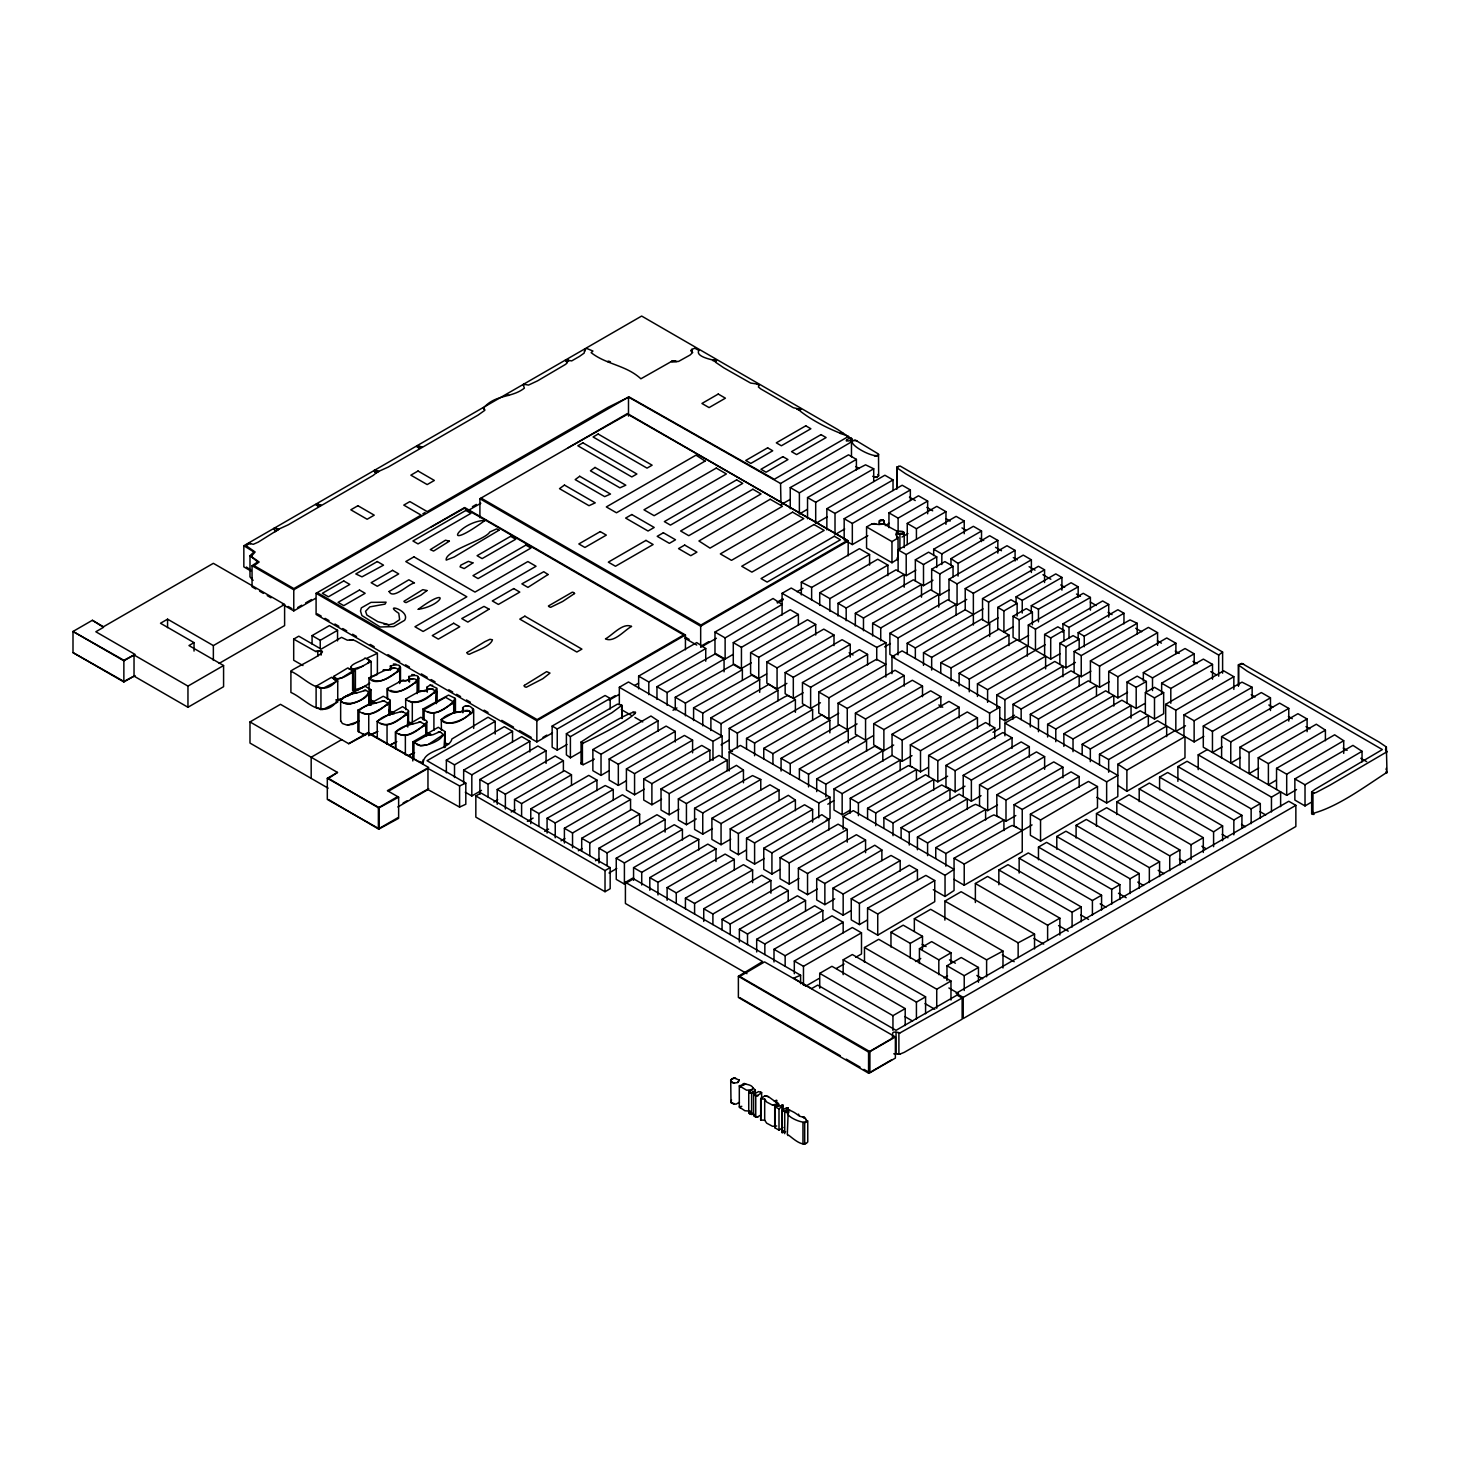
<?xml version="1.0" encoding="UTF-8"?>
<svg xmlns="http://www.w3.org/2000/svg" width="1460" height="1460" viewBox="0 0 1460 1460"><rect width="100%" height="100%" fill="white"/><g stroke="black" fill="none" stroke-linecap="round" stroke-linejoin="round"><path stroke-width="1.5" d="M273.677 528.502L275.101 530.82L288.277 524.779L373.231 475.394L375.877 473.204L374.015 470.576M422.962 709.031C433.51 719.068 447.253 707.881 454.79 700.07L454.79 698.099L448.567 695.088L422.962 709.031L422.962 719.616M523.082 384.509L524.377 388.141C511.639 398.197 495.36 394.182 483.515 408.015L484.72 410.37L478.004 415.151L388.177 467.09L375.877 472.639M896.823 534.086L902.827 534.159L903.558 531.86L896.896 531.148L886.731 525.618L883.957 523.173L883.446 520.253L879.449 520.654L879.011 524.468L871.93 523.921L866.565 526.932L866.565 548.084L891.969 562.757L898.046 558.833L898.046 537.682L896.111 535.236L896.896 531.148L896.258 534.415M896.823 467.182L896.823 488.899L896.823 467.182L900.108 466.014L1222.604 652.036L1222.604 673.188M788.09 1107.775L785.589 1110.531L782.286 1111.516L782.213 1110.494C783.126 1109.308 788.838 1106.187 788.017 1108.797L786.593 1107.976M891.969 562.757L891.969 541.605L897.188 538.503L897.334 536.44M897.334 557.592L897.188 559.654L898.046 558.833M369.818 660.832L367.957 663.15L369.818 660.832L366.88 658.241L377.392 653.332L377.392 674.465L371.935 676.874M788.728 1111.936L785.152 1112.1L789.239 1110.074C798.912 1113.87 796.959 1116.517 804.405 1117.265C813.658 1127.175 791.083 1120.039 788.017 1114.418L788.728 1111.936L784.732 1112.52L784.732 1133.672M788.017 1135.57C786.101 1131.226 802.087 1149.878 807.763 1141.921L807.763 1120.769M444.059 747.63L445.063 731.624L438.274 727.299L412.797 741.917L412.797 760.952M422.816 513.865L425.115 512.46M471.598 712.425C464.444 719.47 450.939 728.193 441.267 719.616L455.301 711.841L459.882 711.933A6.625 3.833 0 0 0 463.587 709.779L462.674 707.68C467.51 702.023 478.223 709.998 470.029 714.414M423.254 763.909C422.25 749.601 449.424 750.312 451.87 739.015L488.06 717.225L495.214 721.349L495.214 734.033M472.456 711.02L472.748 708.465L473.113 710.655M371.15 678.389L371.15 661.471L365.073 657.949C363.796 660.905 345.673 664.847 352.608 669.264L362.993 666.18M369.143 690.598L369.015 677.896C377.994 692.259 417.87 658.807 390.404 665.961L390.404 670.195M401.5 680.725L387.338 688.463L387.466 699.066L387.338 688.463C396.299 702.844 436.193 669.373 408.727 676.527L408.946 681.637M1238.409 664.975L1247.296 671.253L1382.346 749.564L1315.241 789.203L1311.664 791.94L1314.036 793.291L1312.321 793.127L1315.825 792.67L1330.133 785.078L1386.927 751.79L1385.503 749.564L1386.361 746.991L1378.915 741.954L1241.785 663.351L1238.409 664.975L1238.409 686.109M1311.664 791.94L1311.664 813.731C1337.342 807.252 1364.224 786.995 1387 772.322L1386.361 746.991M783.016 1127.467L779.001 1130.113L775.077 1127.923L775.077 1106.771L775.351 1105.786L778.144 1106.315L779.001 1104.344L768.416 1096.661L764.912 1095.712L760.697 1098.887L760.697 1120.039L764.693 1120.203L766.701 1123.178L772.559 1126.317L776.72 1125.988M775.077 1106.771L779.001 1108.961L783.144 1105.238L778.144 1106.315M369.088 691.565C367.062 698.245 348.283 709.542 340.545 700.526L343.063 697.606L365.164 686.236L371.096 689.996L369.088 691.565L369.088 704.249M754.546 1093.266L754.254 1095.328L756.827 1096.077L761.627 1092.646L758.616 1091.569L753.615 1094.306L753.615 1115.44L756.827 1117.228L761.189 1114.874M744.016 1085.054L739.308 1085.875L746.662 1090.218L751.827 1089.726L752.958 1087.901L755.331 1089.999L751.608 1093.303L750.093 1092.938L748.743 1091.569L752.466 1089.671L752.958 1087.901C751.389 1083.138 738.322 1084.196 745.805 1083.941L743.012 1083.813M523.592 384.217L528.52 385.075L537.608 380.823L565.604 364.343L567.392 362.646L565.75 359.872L571.681 360.912L579.346 356.495L584.128 353.137L584.931 349.378L586.792 348.465L592.942 351.039L591.154 352.645C606.082 364.544 626.176 365.109 640.885 378.797L671.454 361.478L678.535 361.441L690.051 355.035L692.697 352.517L690.836 350.528L691.839 349.378L694.851 348.228L698.938 350.418C693.719 358.485 725 361.514 712.608 360.529M340.691 720.857L342.406 723.503L347.48 725.273L358.667 721.349M341.056 701.238L341.476 698.756M399.219 668.735L399.638 666.326L400.35 667.822M417.524 679.302L417.962 676.911L418.673 678.389M846.362 440.993L846.508 440.245A7.902 4.562 0 0 1 850.158 438.128L851.582 438.967A6.442 3.723 0 0 1 847.932 441.066L846.508 440.245M691.419 351.531L691.839 349.378L692.058 351.897M454.151 700.453L454.79 698.099L454.79 700.07M368.887 694.084L369.307 692.186L369.307 704.87M370.311 689.303L369.873 703.629M483.515 408.015L484.72 409.785M775.077 1127.923L775.351 1126.938M749.966 1090.711L749.381 1092.518L752.958 1092.445L750.093 1092.938M783.582 1130.533L781.939 1132.467L785.589 1131.683M274.243 528.173L279.115 529.067L258.292 542.098L253.273 544.324L248.985 543.248L246.412 545.894L255.135 552.008L251.211 556.424L259.15 562.009L254.131 565.64L293.862 588.581L421.101 515.106L403.781 505.105L409.877 501.601L427.196 511.602L608.181 407.267L629.077 396.938L774.293 479.281L848.57 436.394C832.127 430.408 815.1 422.597 800.189 411.118L798.474 408.873L793.327 407.723L760.769 388.926L758.397 386.973L759.127 385.239L756.973 383.998L750.604 383.049L723.832 367.847L715.674 362.317L714.031 360.127L716.531 360.656L715.108 359.835M275.101 531.714L279.115 529.067M317.55 505.89L320.05 504.868L317.55 503.919L317.97 506.638L320.981 504.905M377.593 471.233L374.946 472.018L375.585 470.412L378.888 471.47L375.877 473.204M418.308 447.727L420.827 446.687L418.308 445.738L418.746 448.457L421.812 446.687M483.935 521.22C439.022 553.851 459.644 520.782 485.797 520.326L683.682 634.972L537.116 719.597L317.258 592.669M334.084 676.181C336.585 683.189 349.889 673.68 353.904 671.417L347.827 667.913L334.084 676.181L334.796 678.079M878.646 454.626C874.905 460.101 841.891 441.194 855.469 440.172L878.519 454.042L878.646 475.759L876.438 477.457L872.715 476.307M760.697 1120.039L761.116 1097.975M896.75 536.112L897.188 538.503L897.9 537.024M409.439 701.165C418.363 704.724 426.886 697.168 434.131 692.861L435.135 690.799L431.12 688.645L417.104 692.514M760.697 1098.887L764.693 1099.052L766.701 1102.026L772.559 1105.165L778.436 1105.749L775.351 1105.786L777.724 1103.012M730.712 1080.09L731.788 1082.371L734.015 1083.156L737.866 1082.48L739.235 1080.053L733.796 1077.9L730.712 1080.09L731.004 1102.555L735.931 1104.253L739.435 1102.227M787.305 1134.566L788.163 1112.52M903.558 533.758L903.558 531.86L902.827 534.159L899.323 534.123M253.127 580.35L249.988 576.883L249.988 555.731L253.912 551.971L243.838 545.73L243.838 566.881L250.865 570.951M730.712 1101.241L731.57 1100.001M743.377 1084.342L744.162 1083.32M800.481 410.041L800.555 408.672L798.474 408.873L799.989 410.333L796.686 409.092M428.765 744.18L444.132 734.143M580.989 742.118C651.89 694.905 654.992 709.396 582.412 743.45L580.989 742.118L583.343 743.487M570.404 757.813L570.404 736.661L611.959 712.681L621.905 705.289L617.47 704.121L566.389 733.705L566.389 754.838L570.404 757.813L581.737 751.279M594.33 759.109L583.343 764.639L581.062 763.799L581.701 762.448M417.25 692.533L405.643 699.048C415.753 708.136 432.087 696.931 436.905 688.189L430.043 685.123L427.032 687.112L427.032 691.328M365.164 735.146L357.864 731.351L357.864 710.199C368.504 720.346 382.794 708.739 390.203 700.946M408.508 725.328L408.508 710.527L402.577 706.677L377.173 721.349C387.612 730.693 401.354 718.831 408.508 711.513M434.131 692.861L435.135 690.799M398.927 733.851C408.654 738.687 417.834 728.303 426.119 724.927L420.097 721.952C411.665 724.817 402.942 724.817 395.623 731.953L395.623 748.87L395.496 731.916C405.935 741.26 419.659 729.398 426.831 722.098M584.931 349.378L584.566 351.568M753.615 1115.44L754.546 1114.418M565.385 360.072L568.323 360.365L566.881 361.934L568.962 360.748M302.968 665.541L293.697 660.267L293.697 639.115L315.652 651.47C340.143 647.291 290.065 669.647 290.905 671.29C305.669 677.823 320.963 699.03 336.256 681.127L332.113 677.476L337.333 679.01L342.188 677.604L353.649 670.414L348.995 668.899L357.499 668.844L371.15 661.471M353.649 691.565L351.495 693.792L353.649 692.387M740.092 1085.346L740.165 1086.861L741.808 1085.181M1312.741 812.052L1311.664 813.074L1314.036 814.443L1311.664 813.731M396.426 672.403L398.361 670.14M414.731 682.97L416.666 680.707M451.359 704.121L453.713 702.096L453.713 712.681M433.912 693.062L436.412 690.945L435.974 701.274M387.046 704.833L389.619 702.68L389.2 715.126M405.369 715.4L407.942 713.246L407.504 725.693M423.674 725.967L426.247 723.832L425.827 734.143M772.559 1105.165L778.436 1103.431M898.612 466.306L896.823 467.748L905.547 473.697L1218.68 655.065L1218.68 676.199M1386.069 769.712L1386.361 768.142M442.344 736.26L444.059 734.928M1218.68 655.065L1222.604 652.036M367.957 684.302L369.745 682.933M737.866 1082.48L739.235 1080.053M740.165 1086.861L742.447 1085.218M748.743 1112.721L749.966 1111.863L749.381 1113.67L751.608 1114.454L752.958 1113.597L748.743 1112.721L748.743 1091.569M750.531 1111.188L744.874 1110.731L739.308 1107.027L741.808 1106.315M933.287 889.688L945.04 896.458L945.04 875.325L954.055 869.375L853.333 810.647L843.168 816.505L843.168 829.189M945.04 896.458L954.055 890.527L954.055 858.224L1009.28 826.834L1012.218 825.466L1017 827.583M1213.589 846.672L1213.589 831.871L1222.604 825.922L1149.348 783.053L1139.202 788.911L1139.202 801.613M351.495 672.659L353.649 671.253M891.75 1059.741L868.572 1073.191L738.377 997.454L738.377 976.302L762.613 961.556L625.409 882.333L625.409 903.485L746.936 973.656M255.847 589.019L252.051 586.829L252.051 565.677L257.781 561.881L249.988 555.731M950.971 565.002L950.971 558.651L989.679 535.729L997.837 540.437L997.837 553.139M807.252 509.394L799.386 514.011L799.386 492.859L856.399 459.371L848.534 454.827L790.243 487.585L790.243 508.719M648.806 694.668L648.806 681.984L705.746 648.532L696.73 642.582L638.64 676.126L638.64 688.81M725.127 659.062L725.127 637.911L782.086 604.458L773.07 598.509L714.98 632.052L714.98 653.204L725.127 659.062L732.993 654.445M667.111 705.253L667.111 692.551L724.069 659.099L715.053 653.989L656.964 686.693L656.964 699.377M673.005 710.254L676.929 707.936M685.433 715.82L685.433 703.136L742.373 669.684L733.358 664.555L675.268 697.26L675.268 709.962M601.027 775.406L601.027 754.273L658.04 720.765L650.959 716.02L592.87 749.564L592.87 770.697L601.027 775.406L608.875 770.789M702.753 725.821L702.753 713.137L759.693 679.667L751.681 675.122L693.591 707.845L693.591 720.528M721.058 736.387L721.058 723.704L777.997 690.252L768.982 684.302L710.892 717.845L710.892 730.529M721.058 744.856L728.905 740.238M828.933 718.995L828.933 697.843L885.873 664.391L876.584 659.263L818.786 691.985L818.786 713.137L828.933 718.995L838.752 713.228M686.437 824.717L686.437 803.584L743.45 770.077L736.442 765.368L678.352 798.912L678.352 820.064L686.437 824.717L696.256 818.951M772.924 764.219L772.924 753.652L829.864 720.182L821.852 714.816L763.762 748.36L763.762 758.926M633.567 880.325L633.567 867.642L689.576 835.211L698.738 839.427L698.738 849.994M738.377 854.702L738.377 833.569L795.39 800.062L788.309 795.317L730.219 828.86L730.219 849.994L738.377 854.702L746.242 850.085M825.867 796.904L825.867 784.202L882.807 750.75L874.795 746.206L816.706 778.928L816.706 791.612M827.82 804.205L833.715 800.737M771.92 874.084L771.92 852.932L828.933 819.443L821.852 814.68L763.762 848.223L763.762 869.375L771.92 874.084L779.786 869.466M893.027 835.686L893.027 822.984L949.985 789.531L941.755 784.951L883.884 817.709L883.884 828.276M824.864 904.652L824.864 883.501L881.877 849.994L874.795 845.249L816.706 878.792L816.706 899.944L824.864 904.652L834.682 898.867M843.168 915.219L843.168 894.067L900.181 860.579L891.038 855.451L832.948 888.173L832.948 909.306L843.168 915.219L851.034 910.602M1096.861 797.361L1106.643 803L1117.812 796.558L1117.867 764.219L1174.825 730.767M877.734 935.166L877.734 914.015L934.747 880.526L925.877 875.398L867.568 908.156L867.568 929.308L877.734 935.166L934.747 901.678L934.747 880.526M1040.542 841.161L1040.542 820.009L1097.482 786.557L1088.466 781.447L1030.395 814.151L1030.395 835.303L1040.542 841.161L1097.482 807.708L1097.482 786.557M1276.259 780.169L1268.393 784.786L1268.393 763.635L1325.406 730.146L1316.318 724.233L1258.228 757.777L1258.228 778.928M1270.474 710.527L1270.474 697.843L1261.312 692.551L1203.295 726.058L1203.295 747.21L1286.698 795.353L1286.698 774.22L1343.711 740.713L1334.641 734.818L1276.551 768.343L1276.551 789.495M1286.698 795.353L1296.535 789.586M1305.021 805.938L1305.021 784.786L1362.034 751.298L1352.946 745.385L1294.856 778.928L1294.856 800.062L1305.021 805.938L1310.916 802.471M358.941 721.112L352.973 724.361L347.608 724.89M868.572 1073.191L868.572 1052.058L891.75 1038.589C894.542 1035.085 888.592 1030.012 899.908 1032.968L962.14 998.019L962.14 1019.171L904.269 1052.332L899.908 1054.12L893.757 1053.791M219.128 663.406L284.609 625.61L284.609 604.458L213.361 563.323L103.478 626.76L92.308 620.317L73 631.468L73 652.62L123.863 681.984L134.028 676.126L187.957 707.26L223.581 686.693L223.581 665.541L188.96 645.557L194.034 642.619L194.034 651.087M243.838 545.73L641.652 316.053L837.803 429.55L852.33 439.332L849.902 442.8L780.571 483.497L628.493 397.084L293.77 589.767L252.051 565.677M273.531 529.323L275.685 528.082M320.05 504.868L316.911 505.525L316.108 504.74L317.55 503.919L316.4 503.828M420.827 446.687L417.67 447.344L416.885 446.559L418.308 445.738L417.177 445.647M522.881 385.367L525.089 384.089M565.531 360.748L566.955 359.908M374.946 472.018L376.954 470.85M566.243 361.569L568.323 360.365M607.615 361.569L610.408 361.697M284.609 604.458L213.361 645.594L167.571 619.168L160.49 623.256L194.034 642.619M92.4 620.263L103.496 627.326L95.831 631.76L135.123 654.445L123.881 660.267L73 631.468L123.863 660.832L134.028 654.974L187.957 686.109L223.581 665.541M552.482 732.883L536.842 741.917L316.09 614.459L316.09 593.308L464.663 507.533L685.433 634.99L685.433 649.791M479.902 517.771L479.902 498.736L627.417 413.563L848.187 541.021L848.187 555.822M297.767 607.47L301.691 605.207M305.596 602.943L311.473 599.567M472.438 506.675L476.38 504.412M293.697 639.115L298.771 636.177L321.163 649.116L341.549 637.345L347.352 640.192L352.718 639.736L355.784 641.013L377.392 653.332M312.075 644.061L312.075 635.611L329.394 625.61L337.552 630.318L337.552 640.885M312.075 635.611L320.233 640.32L337.552 630.318M319.594 651.251L315.652 651.47M328.117 788.163L249.988 743.067L249.988 721.933L280.466 704.322L348.757 743.724L368.358 733.322L428.692 767.486L387.393 790.663L398.635 797.178L398.635 818.33L379.253 828.86L327.314 799.441L327.314 778.308L337.479 772.431M316.108 686.218L331.511 677.33L337.734 680.926L337.734 702.077L322.916 709.469L316.108 707.37L316.108 686.218L322.916 688.317L337.734 680.926M348.265 695.836L352.024 693.664M369.526 683.554L357.499 689.996L353.576 690.452M399.712 683.536L399.712 670.833C391.389 674.246 382.21 684.612 372.446 679.812M418.034 692.004L418.034 681.418C409.712 684.813 400.533 695.197 390.751 690.379M389.473 714.36L389.473 703.775C381.188 707.151 372.008 717.535 362.281 712.699M341.658 739.636L311.181 757.247L311.181 778.399M348.63 743.688L368.029 732.5L418.381 761.335L422.67 762.485L423.254 759.674M395.496 731.916L420.882 717.261L426.831 721.094L426.831 735.895M807.544 518.72L807.544 497.568L856.272 469.609L865.561 464.827L873.719 468.788L873.719 481.471M454.662 713.155L454.662 702.57C446.358 705.983 437.179 716.349 427.397 711.549M807.544 497.568L815.702 502.277L873.719 468.788M826.853 529.87L826.853 508.719L884.888 475.23L893.027 479.939L893.027 490.505M444.57 732.993L445.063 731.624L445.136 747.465M827.309 516.731L815.702 523.428L815.702 502.277M826.853 508.719L835.01 513.427L893.027 479.939M867.806 535.637L852.33 544.58L844.172 539.871L844.172 518.72L902.189 485.231L910.346 489.939L910.346 500.506M495.214 721.349L427.032 760.715L465.813 783.089L465.813 804.241L459.59 807.088L427.962 789.586L397.832 806.978M388.415 791.265L427.962 768.434L459.59 785.936L465.813 783.089M844.172 518.72L852.33 523.428L910.346 489.939M844.683 528.995L835.01 534.579L835.01 513.427M446.358 772.814L446.358 760.131L504.375 726.642L512.533 731.351L512.533 741.917M888.957 527.662L888.957 512.861L918.504 495.798L927.666 501.09L927.666 513.774M397.704 817.783L378.377 828.933L378.377 807.781L397.704 796.612M446.358 760.131L454.516 764.839L512.533 731.351M316.09 593.308L536.842 720.765L685.433 634.99M479.902 498.736L700.672 626.194L848.187 541.021M884.158 522.644L884.158 520.654M885.198 525.6L889.067 523.355M888.957 512.861L898.119 518.136L927.666 501.09M463.659 782.815L463.659 770.132L521.676 736.625L529.834 741.333L529.834 751.918M567.046 744.472L557.245 750.13L552.154 747.21L552.154 726.058L605.097 695.489L610.17 698.428L610.17 708.994M619.332 704.195L619.332 687.277L628.493 681.984L722.134 736.059L722.134 757.192M782.086 615.043L782.086 593.308L791.229 588.033L885.946 642.71L885.946 663.862M801.321 594.895L801.321 582.193L859.411 548.668L869.576 554.526L869.576 565.111M463.659 770.132L471.817 774.84L529.834 741.333M907.262 544.58L907.262 523.428L936.809 506.364L945.971 511.657L945.971 524.341M552.154 726.058L557.245 728.996L610.17 698.428M542.974 737.373L546.88 735.11M611.375 697.88L615.28 695.617M700.928 646.178L708.757 641.67M777.158 602.177L783.016 598.783M609.185 700.161L618.967 694.504M634.607 685.47L638.513 683.225M700.672 647.327L716.404 638.257M777.377 603.053L783.272 599.64M797.05 591.702L802.945 588.289M479.902 794.295L479.902 779.494L537.919 746.005L546.077 750.714L546.077 763.398M902.061 537.006L907.956 533.612M907.262 523.428L916.424 528.721L945.971 511.657M479.902 779.494L488.06 784.202L546.077 750.714M751.261 662.822L741.443 668.479L733.285 663.771L733.285 642.619L790.243 609.751L798.383 614.459L798.383 625.026M819.717 605.426L819.717 592.742L877.734 559.235L887.881 565.111L887.881 575.678M465.302 792.214L471.817 795.974L481.49 790.389M898.119 571.006L898.119 549.854L956.136 516.365L964.221 521.038L964.221 533.721M475.832 795.974L480.979 792.999L610.17 867.605L610.17 888.739L605.024 891.713L475.832 817.125L475.832 795.974L605.024 870.561L610.17 867.605M733.285 642.619L741.443 647.327L798.383 614.459M497.221 804.296L497.221 789.495L555.238 756.006L563.396 760.715L563.396 771.281M819.717 592.742L829.864 598.6L887.881 565.111M898.119 549.854L906.204 554.526L964.221 521.038M497.221 789.495L505.379 794.203L563.396 760.715M766.61 673.936L758.762 678.48L750.604 673.772L750.604 652.62L807.544 619.752L815.702 624.46L815.702 635.027M493.863 802.014L497.732 799.77M838.022 615.992L838.022 603.308L896.038 569.82L906.204 575.678L915.858 570.093M915.347 580.97L915.347 559.819L928.596 552.172L936.736 556.88L936.736 567.466M933.67 555.585L933.67 549.234L973.364 526.312L981.522 531.02L981.522 541.605M750.604 652.62L758.762 657.328L815.702 624.46M514.522 812.18L514.522 799.496L564.399 770.697L571.481 774.786L571.481 785.37M838.022 603.308L846.18 608.017L904.196 574.528L904.196 587.212M915.347 559.819L923.505 564.527L936.736 556.88M933.67 549.234L941.828 553.942L981.522 531.02M514.522 799.496L521.603 803.584L571.481 774.786M786.885 683.389L777.067 689.047L766.847 683.152L766.847 662L823.787 629.114L834.007 635.027L834.007 645.594M511.183 811.997L515.033 809.771M855.341 625.993L855.341 613.309L913.358 579.803L923.505 585.679L932.958 580.222M931.663 590.387L931.663 569.236L944.894 561.589L953.052 566.298L953.052 576.883M626.176 780.863L618.328 785.407L609.167 780.114L609.167 758.981L666.125 726.095L675.268 731.387L675.268 741.954M530.765 823.677L530.765 808.858L588.781 775.37L596.939 780.078L596.939 790.645M766.847 662L777.067 667.895L834.007 635.027M855.341 613.309L863.481 618.018L921.497 584.511L921.497 597.195M931.663 569.236L939.82 573.944L953.052 566.298M958.07 576.098L958.07 563.414L997.837 540.437M609.167 758.981L618.328 764.255L675.268 731.387M530.765 808.858L538.923 813.567L596.939 780.078M527.37 821.396L533.119 818.074M795.39 712.316L795.39 699.614L785.152 693.719L785.152 672.567L842.091 639.699L850.249 644.408L850.249 657.091M872.642 635.976L872.642 623.292L930.659 589.803L939.82 595.096L949.274 589.621M948.982 600.37L948.982 579.237L1006.998 545.73L1015.083 550.402L1015.083 560.968M644.243 789.203L634.571 794.788L626.413 790.079L626.413 768.927L684.43 735.438L692.587 740.147L692.587 752.831M785.152 672.567L793.309 677.276L850.249 644.408M872.642 623.292L880.727 627.964L938.743 594.476L938.743 607.159M948.982 579.237L957.066 583.89L1015.083 550.402M626.413 768.927L634.571 773.636L692.587 740.147M547.08 833.076L547.08 818.275L555.238 822.984L613.255 789.495L613.255 800.062M544.726 831.379L548.595 829.134M812.618 720.145L812.618 709.578L802.471 703.72L802.471 682.568L859.411 649.682L867.568 654.39L867.568 664.975M973.364 614.459L965.224 609.751L965.224 588.599L1023.241 555.11L1031.38 559.819L1031.38 572.502M894.779 657.219L889.888 654.39L889.888 633.257L947.905 599.75L957.066 605.042L966.721 599.458M661.544 799.186L651.89 804.77L643.732 800.062L643.732 778.928L701.749 745.421L709.907 750.13L709.907 760.715M619.332 687.277L712.973 741.333L722.134 736.059M564.399 843.077L564.399 828.276L622.416 794.788L630.556 799.496L630.556 810.063M802.471 682.568L810.629 687.277L867.568 654.39M965.224 588.599L973.364 593.308L1031.38 559.819M803.128 692.752L793.309 698.428L793.309 677.276M889.888 633.257L898.046 637.965L956.063 604.458L956.063 615.043M884.596 646.871L890.399 643.531M732.482 751.444L729.215 749.564L729.215 728.412L737.373 733.121L795.39 699.614M643.732 778.928L651.89 783.637L709.907 750.13M564.399 828.276L572.539 832.985L630.556 799.496M561.042 840.796L564.911 838.551M982.525 619.752L982.525 598.6L1038.461 566.298L1044.557 569.82L1044.557 582.504M907.207 653.824L907.207 643.239L965.224 609.751M746.534 748.98L746.534 738.413L804.551 704.906M678.864 809.187L669.191 814.771L661.033 810.063L661.033 788.911L719.05 755.422L727.208 760.131L727.208 770.697M891.969 673.662L891.969 656.745L902.116 650.886L999.772 707.26L999.772 728.412L993.001 732.318M729.142 770.935L729.142 751.918L740.366 745.421L830.01 797.178L830.01 818.33L826.269 820.264M982.525 598.6L988.603 602.104L1044.557 569.82M581.701 850.961L581.701 838.277L631.559 809.479L639.644 814.151L639.644 824.717M820.447 702.753L810.629 708.428L810.629 687.277M907.207 643.239L915.347 647.948L983.036 608.875M746.534 738.413L754.601 743.067L812.618 709.578M661.033 788.911L669.191 793.62L727.208 760.131M581.701 838.277L589.785 842.931L639.644 814.151M1008.988 645.594L1008.988 635.027L997.764 628.548L997.764 607.396L1010.995 599.75L1017.146 603.308L1017.146 615.992M1016.087 603.163L1016.087 596.83L1055.781 573.908L1061.931 577.448L1061.931 590.132M578.342 850.779L582.212 848.552M923.505 665.358L923.505 652.656L981.522 619.168L989.679 623.876L989.679 636.56M848.26 742.83L848.26 730.146L838.095 724.288L838.095 703.136L895.035 670.25L904.196 675.542L904.196 686.109M997.764 607.396L1003.914 610.955L1017.146 603.308M1016.087 596.83L1022.237 600.37L1061.931 577.448M598.947 863.024L598.947 848.223L656.964 814.735L665.121 819.443L665.121 832.127M998.257 617.689L988.603 623.256L988.603 602.104M923.505 652.656L931.663 657.365L989.679 623.876M838.095 703.136L847.256 708.428L904.196 675.542M1027.311 656.179L1027.311 645.594L1013.076 637.381L1013.076 616.23L1026.307 608.601L1032.384 612.105L1032.384 624.789M1031.308 612.05L1031.308 605.699L1071.092 582.741L1078.173 586.829L1078.173 597.395M598.947 848.223L607.105 852.932L665.121 819.443M595.534 860.761L599.385 858.553M940.751 673.279L940.751 662.694L998.841 629.169M866.565 751.298L866.565 740.713L855.414 734.27L855.414 713.137L912.354 680.25L922.501 686.109L922.501 696.694M1013.076 616.23L1019.153 619.752L1032.384 612.105M781.082 771.044L781.082 758.361L839.098 724.853M1013.368 626.632L1003.914 632.089L1003.914 610.955M634.078 878.5L624.405 884.085L616.248 879.376L616.248 858.224L674.264 824.717L682.422 829.426L682.422 840.011M712.407 828.568L702.753 834.135L694.595 829.426L694.595 808.292L702.753 813.001L760.769 779.494L760.769 790.079M857.075 723.904L847.256 729.562L847.256 708.428M855.414 713.137L865.561 718.995L922.501 686.109M1060.161 653.642L1050.707 659.099L1028.314 646.178L1028.314 625.026L1083.247 593.308L1090.401 597.45L1090.401 610.134M781.082 758.361L790.243 763.635L848.26 730.146M616.248 858.224L624.405 862.933L682.422 829.426M609.039 872.97L616.777 868.499M959.129 685.926L959.129 673.224L1017.146 639.736M1028.314 625.026L1035.468 629.169L1090.401 597.45M893.702 745.038L883.884 750.714L873.719 744.856L873.719 723.704L930.659 690.817L940.824 696.694L940.824 707.26M730.73 839.135L721.058 844.72L711.896 839.427L711.896 818.275L769.913 784.786L779.074 790.079L779.074 800.646M1028.607 635.428L1019.153 640.885L1019.153 619.752M799.386 779.494L799.386 768.927L857.403 735.438M1044.63 655.595L1044.63 634.443L1057.861 626.814L1063.938 630.318L1063.938 640.885M1062.935 632.326L1062.935 623.876L1102.647 600.954L1108.724 604.458L1108.724 617.142M959.129 673.224L969.294 679.101L1027.311 645.594M711.896 818.275L721.058 823.568L779.074 790.079M873.427 735.603L865.561 740.147L865.561 718.995M873.719 723.704L883.884 729.562L940.824 696.694M799.386 768.927L808.548 774.22L866.565 740.713M633.567 867.642L641.725 872.35L698.738 839.427M625.409 882.333L632.563 878.208L800.609 975.225L800.609 983.693M1044.63 634.443L1050.707 637.965L1063.938 630.318M1062.935 623.876L1069.012 627.38L1108.724 604.458M977.452 696.493L977.452 683.809L1045.269 644.645M849.902 810.3L842.164 814.771L834.025 810.063L834.025 788.911L892.042 755.422L892.042 734.27L948.982 701.402L959.129 707.26L959.129 717.845M649.809 890.271L649.809 877.588L707.826 844.099L715.984 848.808L715.984 861.491M1059.851 664.391L1059.851 643.239L1073.1 635.611L1079.177 639.115L1079.177 649.682M1078.173 639.024L1078.173 632.673L1117.885 609.751L1123.963 613.255L1123.963 623.84M977.452 683.809L987.599 689.667L1045.616 656.179L1045.616 668.862M892.042 734.27L902.189 740.147L959.129 707.26M649.809 877.588L657.967 882.296L715.984 848.808M1059.851 643.239L1065.946 646.762L1079.177 639.115M1078.173 632.673L1084.251 636.177L1123.963 613.255M764.273 858.498L754.601 864.083L746.534 859.411L746.534 838.277L804.551 804.77L812.618 809.442L812.618 822.126M928.359 767.321L920.512 771.865L910.346 765.989L910.346 744.856L967.286 711.969L977.452 717.845L977.452 728.412M996.76 707.644L996.76 694.96L1054.777 661.453L1065.946 667.895L1075.399 662.438M667.111 900.273L667.111 887.589L725.127 854.082L734.289 859.374L734.289 869.959M746.534 838.277L754.601 842.931L812.618 809.442M834.025 788.911L842.164 793.62L900.181 760.131L900.181 770.697M996.76 694.96L1004.918 699.668L1062.935 666.161L1062.935 676.746M1074.104 672.604L1074.104 651.47L1081.24 655.595L1137.194 623.292L1137.194 633.877M892.042 755.422L902.189 761.28L912.007 755.623M910.346 744.856L920.512 750.714L977.452 717.845M667.111 887.589L676.272 892.881L734.289 859.374M891.969 656.745L989.606 713.137L999.772 707.26M850.249 813.092L850.249 798.292L908.485 765.587L912.354 767.157M1013.003 719.141L1013.003 704.322L1071.02 670.833L1081.24 676.746L1090.894 671.18M1090.401 682.021L1090.401 660.887L1148.418 627.38L1157.579 632.673L1157.579 645.356M928.651 776.574L928.651 755.422L985.609 722.554L994.753 727.828L994.753 738.413M685.433 908.74L685.433 898.155L743.45 864.667L752.612 869.959L752.612 882.643M850.249 798.292L858.407 803L916.424 769.511L916.424 780.078M1013.003 704.322L1021.16 709.031L1079.177 675.542L1079.177 686.109M1000.027 717.991L1004.918 720.802L1014.591 715.236M1090.401 660.887L1099.562 666.161L1157.579 632.673M928.651 755.422L937.813 760.715L994.753 727.828M1004.918 723.12L1016.087 716.678L1117.812 775.406L1106.643 781.848L1004.918 723.12L1004.918 735.803M685.433 898.155L694.595 903.448L752.612 869.959M798.912 878.5L789.239 884.085L780.078 878.792L780.078 857.64L838.095 824.152L847.256 829.426L847.256 842.128M867.568 818.859L867.568 808.292L925.585 774.786L937.813 781.848L947.631 776.191M1030.322 727.007L1030.322 714.323L1088.339 680.834L1099.562 687.313L1109.235 681.729M964.951 786.173L955.132 791.849L945.971 786.557L945.971 765.423L1002.91 732.537L1012.072 737.829L1012.072 748.396M1108.724 692.606L1108.724 671.454L1166.741 637.965L1175.902 643.239L1175.902 653.824M703.738 921.424L703.738 908.74L761.755 875.233L770.917 880.526L770.917 893.21M780.078 857.64L789.239 862.933L847.256 829.426M867.568 808.292L875.726 813.001L933.743 779.494L933.743 790.079M1030.322 714.323L1038.461 719.032L1096.478 685.543L1096.478 696.11M945.971 765.423L955.132 770.697L1012.072 737.829M1108.724 671.454L1117.867 676.746L1175.902 643.239M703.738 908.74L712.9 914.015L770.917 880.526M817.217 889.067L807.544 894.652L798.383 889.359L798.383 868.207L856.399 834.718L865.561 840.011L865.561 852.695M1047.623 737.008L1047.623 724.324L1105.64 690.817L1117.867 697.88L1127.54 692.314M963.217 796.521L963.217 775.37L1021.16 741.917L1029.318 746.626L1029.318 757.192M1127.029 703.173L1127.029 682.021L1137.194 676.163L1146.355 681.455L1146.355 692.022M1143.344 681.072L1143.344 672.604L1185.045 648.532L1194.207 653.824L1194.207 664.391M722.061 929.874L722.061 919.307L780.078 885.818L788.236 890.527L788.236 901.094M1047.623 724.324L1055.781 729.033L1113.797 695.526L1113.797 706.111M798.383 868.207L807.544 873.5L865.561 840.011M963.217 775.37L971.375 780.078L1029.318 746.626M1127.029 682.021L1136.19 687.313L1146.355 681.455M1143.344 672.604L1152.506 677.896L1194.207 653.824M722.061 919.307L730.219 924.016L788.236 890.527M901.112 838.222L901.112 827.656L959.129 794.167L971.375 801.23L981.029 795.645M1063.866 746.389L1063.866 733.705L1121.882 700.198L1136.19 708.465L1144.658 703.574M997.49 804.971L987.672 810.647L979.532 805.938L979.532 784.786L1036.472 751.918L1044.63 756.627L1044.63 769.311M1145.352 713.739L1145.352 692.606L1154.495 687.313L1163.657 692.606L1163.657 713.739L1154.495 719.032L1140.205 710.783L1082.188 744.271L1082.188 754.838M1161.649 693.755L1161.649 683.189L1203.369 659.099L1212.512 664.391L1212.512 679.192M739.38 941.992L739.38 929.308L797.397 895.801L805.537 900.51L805.537 911.095M901.112 827.656L909.27 832.364L967.286 798.875L967.286 809.442M1063.866 733.705L1073.027 738.979L1131.044 705.49L1131.044 718.174M979.532 784.786L987.672 789.495L1044.63 756.627M1145.352 692.606L1154.495 697.88L1163.657 692.606M1161.649 683.189L1170.81 688.463L1212.512 664.391M739.38 929.308L747.52 934.017L805.537 900.51M1015.813 815.556L1005.995 821.214L996.833 815.921L996.833 794.788L1053.773 761.901L1062.935 767.193L1062.935 777.76M756.682 951.993L756.682 939.291L814.698 905.802L822.856 910.511L822.856 921.077M1165.664 725.474L1165.664 704.322L1223.681 670.833L1233.846 676.692L1233.846 689.394M917.428 849.756L917.428 837.073L927.593 842.931L985.609 809.442L985.609 820.009M1082.188 744.271L1090.328 748.98L1148.345 715.473L1148.345 726.058M996.833 794.788L1005.995 800.062L1062.935 767.193M756.682 939.291L764.839 944L822.856 910.511M1099.49 764.839L1099.49 754.273L1157.506 720.765L1194.134 741.917L1203.806 736.333M1165.664 704.322L1175.829 710.199L1233.846 676.692M867.149 920.129L859.411 924.6L851.253 919.891L851.253 898.739L909.27 865.251L917.428 869.959L917.428 880.526M1022.237 830.594L1014.079 825.885L1014.079 804.734L1071.02 771.865L1079.177 776.574L1079.177 787.141M774.001 961.976L774.001 949.292L832.017 915.803L843.168 922.245L843.168 932.812M851.253 898.739L859.411 903.448L917.428 869.959M935.75 858.224L935.75 847.639L945.897 853.516L1003.914 820.009L1003.914 830.594M1014.079 804.734L1022.237 809.442L1079.177 776.574M1099.49 754.273L1108.651 759.547L1166.668 726.058L1166.668 736.625M774.001 949.292L785.152 955.734L843.168 922.245M1185.484 725.766L1175.829 731.351L1175.829 710.199M1183.969 736.059L1183.969 714.907L1194.134 720.765L1252.151 687.277L1252.151 697.843M794.313 973.71L794.313 961.027L852.33 927.52L861.491 932.812L861.491 953.964L855.688 957.304M954.055 858.224L964.221 864.083L1032.056 824.918M1126.883 791.32L1126.883 770.168L1184.972 736.625L1184.972 757.777L1126.883 791.32L1117.867 785.37M794.313 961.027L803.474 966.301L861.491 932.812M1203.295 726.058L1212.457 731.351L1270.474 697.843M954.055 879.376L964.221 885.235L1022.237 851.746L1022.237 809.442M1221.6 757.777L1221.6 736.625L1279.617 703.136L1288.778 708.41L1288.778 721.112M819.717 988.165L819.717 973.364L831.944 966.301L905.2 1008.604L905.2 1025.522M843.168 974.623L843.168 959.822L852.33 954.53L925.585 996.833L925.585 1013.751M864.484 962.322L864.484 947.522L878.719 939.291L950.971 981.01L950.971 1000.045M890.965 947.029L890.965 932.228L903.192 925.165L922.501 936.316L922.501 949.018M914.343 931.425L914.343 918.723L930.659 909.306L1002.984 951.062L1002.984 967.98M944.894 920.129L944.894 901.094L961.136 891.713L1034.538 934.09L1034.538 948.891M975.371 902.536L975.371 883.501L987.599 876.438L1059.869 918.158L1059.869 935.075M998.841 884.76L998.841 869.959L1008.002 864.667L1081.258 906.952L1081.258 921.753M1019.153 873.025L1019.153 858.224L1028.314 852.932L1101.57 895.236L1101.57 910.036M1038.461 859.758L1038.461 847.074L1046.619 842.365L1119.875 884.65L1119.875 899.451M1056.784 849.191L1056.784 836.489L1065.946 831.214L1139.202 873.5L1139.202 888.3M1076.093 838.04L1076.093 825.338L1086.331 819.443L1159.587 861.728L1159.587 876.529M1096.478 826.269L1096.478 813.567L1106.643 807.708L1179.899 849.994L1179.899 864.813M1116.809 814.534L1116.809 801.85L1129.036 794.788L1203.295 837.657L1203.295 852.457M1159.587 789.842L1159.587 777.14L1167.672 772.486L1241.931 815.355L1241.931 828.039M1177.891 781.374L1177.891 766.573L1187.053 761.28L1260.309 803.584L1260.309 818.385M1198.204 769.639L1198.204 754.838L1207.365 749.564M805.409 986.34L818.932 978.528M836.343 968.473L844.081 964.002M1222.111 746.899L1212.457 752.484L1212.457 731.351M1221.6 736.625L1230.762 741.917L1288.778 708.41M1239.923 768.343L1239.923 747.21L1297.94 713.703L1307.101 718.995L1307.101 731.679M890.965 932.228L910.273 943.379L922.501 936.316M1240.434 757.485L1230.762 763.069L1230.762 741.917M1239.923 747.21L1249.066 752.484L1307.101 718.995M919.435 963.472L919.435 948.672L931.663 941.609L951.044 952.796L951.044 963.381M915.511 961.501L920.767 958.472M1258.739 768.051L1249.066 773.636L1249.066 752.484M919.435 948.672L938.816 959.859L951.044 952.796M946.974 980.536L946.974 965.735L961.209 957.504L978.455 967.469L978.455 982.27M944.054 977.981L947.558 975.973M864.484 947.522L936.736 989.223L950.971 981.01M975.371 883.501L1047.623 925.22L1059.869 918.158M819.717 973.364L892.954 1015.667L905.2 1008.604M843.168 959.822L916.424 1002.126L925.585 996.833M998.841 869.959L1072.096 912.245L1081.258 906.952M1019.153 858.224L1092.409 900.51L1101.57 895.236M1038.461 847.074L1111.717 889.359L1119.875 884.65M1056.784 836.489L1130.04 878.792L1139.202 873.5M1076.093 825.338L1149.348 867.642L1159.587 861.728M1096.478 813.567L1169.734 855.87L1179.899 849.994M1177.891 766.573L1251.147 808.858L1260.309 803.584M1198.204 754.838L1271.459 797.142L1280.621 791.849L1280.621 806.65M946.974 965.735L964.221 975.682L978.455 967.469M1116.809 801.85L1191.05 844.72L1203.295 837.657M1159.587 777.14L1233.846 820.009L1241.931 815.355M963.217 997.399L1295.859 805.354L1295.859 826.506L963.217 1018.551L963.217 997.399L956.136 993.311L1288.778 801.266L1295.859 805.354M869.904 1051.638L895.381 1036.928L895.381 1058.08L869.904 1072.79L869.904 1051.638L739.727 976.484L764.565 961.903L895.381 1036.928M282.382 604.33L293.77 610.9L315.415 598.436M469.007 510.033L480.814 503.244M547.08 818.275L605.243 785.535L613.255 789.495M729.215 728.412L784.44 697.022L787.378 695.654L791.302 697.26M694.595 808.292L752.539 775.57L760.769 779.494M1074.104 651.47L1130.04 619.916L1137.194 623.292M917.428 837.073L972.652 805.683L975.59 804.314L980.39 806.431M935.75 847.639L990.975 816.268L993.895 814.899L998.695 816.998M1183.969 714.907L1241.986 682.148L1252.151 687.277M357.864 710.199L383.25 696.274L390.203 699.961L390.203 714.761M568.323 447.727L627.654 414.202L847.512 540.401L700.928 625.026L481.07 498.079M369.015 677.896L385.75 669.885M340.654 700.216C347.918 692.661 356.879 694.084 365.073 690.178C379.052 693.993 345.473 710.692 340.654 700.216L340.654 721.368M377.3 721.368C384.619 714.232 393.342 714.232 401.774 711.385L407.796 714.36C399.511 717.718 390.331 728.102 380.604 723.284M781.009 504.631L790.225 499.393M801.321 582.193L811.632 587.413L869.576 554.526M940.751 662.694L951.044 667.895L1008.988 635.027M431.339 526.896L464.335 508.244L485.797 520.326L483.808 520.818M403.124 803L407.066 800.792M410.99 798.583L428.692 788.637M1031.308 605.699L1038.461 609.167L1078.173 586.829M416.52 744.071C422.195 750.276 452.563 736.004 439.351 731.916L432.762 734.8L427.981 734.763L413.946 742.538L413.946 759.455M399.712 670.833C394.474 664.373 389.126 671.709 383.049 670.14L384.765 669.72M418.034 681.418C412.797 674.958 407.431 682.294 401.354 680.707L398.781 681.948M389.473 703.775L383.469 700.8C375.111 703.976 366.132 703.775 358.977 710.801L358.977 731.953M327.314 778.308L379.253 807.708L398.635 797.178M914.343 918.723L986.613 959.859L1002.984 951.062M349.634 694.796L339.267 699.961L335.837 699.869M944.894 901.094L1018.149 942.813L1034.538 934.09M372.811 734.033L376.607 732.044M391.134 744.6L396.81 741.625M409.439 755.167L413.235 753.196M125.761 680.451L135.123 675.597M377.957 731.478L369.362 735.055M396.262 742.045L389.966 745.056M414.585 752.63L408.289 755.623M729.142 751.918L818.786 803L830.01 797.178M782.086 593.308L876.73 647.382L885.946 642.71M362.993 687.332L352.608 690.434L352.608 669.264L350.619 667.202M800.609 975.225L793.601 978.2L811.632 988.603L817.709 985.098L896.038 1030.322L957.066 995.099L962.14 998.019M841.854 432.835L840.212 433.456L843.059 433.291M875.507 523.848L871.93 523.921L876.073 524.177M343.1 698.573L336.804 699.814M349.56 640.064L352.718 639.736M775.716 1100.53L776.994 1100.457L775.077 1100.749L776.994 1102.099L774.074 1100.822M426.758 744.965L420.535 745.677L412.797 741.917M401.354 680.707L403.215 680.305M419.677 691.273L421.538 690.89M373.012 703.027L376.023 703.027M427.981 734.763L431.047 734.8M731.57 1078.849L735.584 1078.028M750.093 1114.09L752.958 1113.597M871.93 523.921L874.504 523.519M388.98 624.807L393.762 623.621L399.638 619.642L398.781 613.291C381.936 602.378 411.227 610.462 404.566 620.354L393.762 626.595L380.166 626.997L361.916 615.554L360.492 611.01L361.35 607.871L371.004 602.378L386.115 602.177L385.038 604.111L369.8 606.885L365.566 611.302L366.862 615.025L377.812 621.668L388.98 624.807L383.962 624.241M805.902 1122.339L802.964 1122.722L802.964 1143.855L805.902 1143.49M676.892 361.642L671.454 361.478L675.25 361.04M897.827 1032.512L899.908 1032.968M418.308 445.738L416.885 446.559M317.55 503.919L316.108 504.74M879.011 524.468L884.669 524.085L879.577 524.14M363.631 690.598L366.204 690.434M437.927 732.318L440.5 732.154M247.415 543.832L250.7 543.667M467.985 710.418C458.768 712.79 449.205 711.531 441.431 719.634C446.121 731.004 483.151 710.673 465.484 710.545L469.135 710.929L470.412 713.064L470.266 711.586M671.454 361.478L675.743 361.313M607.962 361.368L609.185 361.313M392.265 668.205L394.912 668.151M410.588 678.772L413.235 678.736M429.477 689.193L433.419 689.138M880.161 520.253L883.446 520.253L879.449 520.654L879.504 522.68M899.396 531.44L902.827 531.44M455.301 711.841L458.294 711.841M391.335 713.611L394.346 713.611M409.658 724.178L412.651 724.178M788.163 1110.366L790.17 1110.366M781.939 1111.316L783.655 1111.316L782.213 1110.494M382.1 701.092L384.746 701.129M400.423 711.659L403.07 711.714M418.746 722.244L421.392 722.28M353.758 692.989L356.769 693.08M874.358 455.94L877.15 456.067M874.358 477.091L877.15 477.219M386.042 670.14L387.63 670.213A5.621 3.248 0 0 0 391.335 668.059L390.404 665.961M290.905 671.29L290.905 692.442C305.669 698.957 320.963 720.182 336.256 702.26L336.183 701.311M393.415 663.971L396.062 664.19M411.738 674.557L414.385 674.757M430.043 685.123L432.689 685.324M853.899 440.5L856.911 440.738M758.105 1095.748L753.615 1094.306M754.254 1116.48L758.105 1116.9M345.892 703.154L350.966 703.775M465.594 705.654L468.532 706.019M319.685 687.861L322.916 688.317M319.685 709.031L322.916 709.469M1240.489 663.698L1243.719 664.227M403.07 680.287L405.935 680.78A5.621 3.248 0 0 0 409.658 678.644L408.727 676.527M421.392 690.872L422.396 691.055M506.273 394.875L508.92 395.404M798.474 408.873L800.992 409.421L799.551 408.581M897.827 1053.664L899.908 1054.12M776.72 1104.837L778.855 1105.421M764.912 1095.712L768.416 1096.661M393.981 712.736L390.751 711.549M430.627 733.887L427.397 732.701M365.493 735.055L362.281 733.851M445.063 742.939L448.567 744.308M409.439 722.335L412.304 723.32L412.304 702.169M446.577 743.688L448.22 744.308M393.78 712.918L388.67 710.381M409.658 722.499L412.085 723.503M372.446 700.964L373.87 701.621M73 652.62L123.881 681.418M1002.308 954.931L1014.189 961.702M922.154 944.328L926.078 946.554M949.511 959.895L955.369 963.217M976.849 975.444L982.708 978.784M849.118 652.748L853.06 655.011M850.158 438.128L851.582 438.967L851.436 438.055M714.031 360.127L716.039 361.277M713.538 360.419L715.528 361.569M797.981 409.165L799.989 410.333M961.976 527.918L965.918 530.199M979.733 538.192L983.693 540.474M995.538 547.317L1001.469 550.73M1013.313 557.574L1017.255 559.855M1029.099 566.699L1035.03 570.13M1042.933 574.692L1050.835 579.255M1060.708 584.949L1064.65 587.23M1076.495 594.074L1080.455 596.355M1090.328 602.067L1096.241 605.48M1108.085 612.324L1112.045 614.605M1135.734 628.293L1141.665 631.724M1157.452 640.849L1161.412 643.13M1175.227 651.105L1179.187 653.386M1193.003 661.38L1196.945 663.661M1210.778 671.636L1216.691 675.067M1288.377 716.44L1292.283 718.703M1305.988 726.624L1309.912 728.887M1343.2 748.104L1347.105 750.349M1360.811 758.269L1366.688 761.664M866.565 526.932L891.969 541.605M790.243 487.585L799.386 492.859M1258.228 757.777L1268.393 763.635M1276.551 768.343L1286.698 774.22M1294.856 778.928L1305.021 784.786M1259.907 811.596L1265.692 814.936M1241.511 824.444L1245.362 826.67M1222.111 834.39L1227.969 837.784M1139.202 788.911L1213.589 831.871M1201.854 846.234L1205.759 848.497M938.835 704.961L942.74 707.206M1179.333 859.101L1185.191 862.477M1158.181 870.342L1163.948 873.682M714.98 632.052L725.127 637.911M818.786 691.985L828.933 697.843M1030.395 814.151L1040.542 820.009M1137.778 882.114L1143.563 885.453M685.233 637.108L689.156 639.37M684.904 638.239L696.73 645.064M1118.469 893.264L1126.189 897.717M1100.165 903.831L1105.932 907.171M1080.838 914.982L1088.558 919.435M638.64 676.126L648.806 681.984M656.964 686.693L667.111 692.551M675.268 697.26L685.433 703.136M693.591 707.845L702.753 713.137M710.892 717.845L721.058 723.704M763.762 748.36L772.924 753.652M816.706 778.928L825.867 784.202M883.884 817.709L893.027 822.984M1058.591 925.603L1068.245 931.17M843.168 816.505L945.04 875.325M1033.954 938.47L1043.717 944.109M632.855 712.17L635.209 713.538M621.285 709.542L631.03 715.181M634.936 717.426L642.747 721.933M592.87 749.564L601.027 754.273M678.352 798.912L686.437 803.584M730.219 828.86L738.377 833.569M763.762 848.223L771.92 852.932M816.706 878.792L824.864 883.501M832.948 888.173L843.168 894.067M867.568 908.156L877.734 914.015M580.989 763.27L583.343 764.639M317.258 613.82L321.182 616.083M325.105 618.365L329.029 620.628M334.924 624.022L338.848 626.285M342.772 628.548L346.713 630.83M352.59 634.224L356.514 636.487M370.256 644.426L374.18 646.689M387.922 654.627L399.712 661.417M405.588 664.829L409.512 667.092M421.301 673.881L427.196 677.294M431.12 679.557L435.043 681.82M448.786 689.759L452.709 692.022M456.633 694.285L460.557 696.548M466.452 699.961L470.375 702.223M484.118 710.162L488.042 712.425M501.784 720.364L513.555 727.153M519.45 730.548L531.221 737.355M288.186 606.447L291.963 608.637M454.662 702.57L445.519 697.278L424.112 709.633L424.112 720.218M948.891 987.982L958.472 993.512M259.643 591.209L263.439 593.399M267.216 595.589L271.012 597.779M427.032 687.112L427.962 689.211A5.621 3.248 0 0 1 424.258 691.365L422.25 691.036M925.019 1003.604L934.783 1009.243M370.365 699.814L373.03 701.366M904.853 1016.58L912.573 1021.033M739.727 997.636L840.321 1055.708M846.234 1059.139L860.049 1067.096M863.991 1069.377L867.933 1071.658M249.988 721.933L337.515 772.449L328.5 778.399L378.377 807.781M731.004 1081.422L734.015 1083.156M782.213 1131.646L783.655 1132.467L781.939 1132.467L781.939 1104.873L783.016 1106.315M731.004 1102.555L734.015 1104.289M738.377 976.302L868.572 1052.058M1251.202 694.686L1255.107 696.986M1268.813 704.998L1272.718 707.297M909.434 497.13L915.237 500.543M926.863 507.386L932.684 510.817M946.244 518.793L950.113 521.074M328.5 799.551L378.377 828.933M855.834 466.561L859.119 468.623M250.81 570.093L246.412 567.046M1117.867 764.219L1126.883 770.168M1387 772.322L1386.069 771.701L1386.927 772.942M950.971 558.651L958.07 563.414M566.389 733.705L570.404 736.661M804.405 1117.265L804.478 1118.469L802.817 1116.845M251.211 577.594L252.343 578.653M877.861 474.482L878.646 475.759M805.829 1119.656L807.398 1121.389M787.305 1113.433L788.017 1114.418M334.833 679.137L336.256 681.127M1386.069 750.549L1386.927 751.79M798.456 1114.09L799.186 1115.659M251.558 555.475L252.343 557.501M760.769 1091.916L761.189 1093.722M620.902 704.614L621.339 706.677M417.962 676.911L418.162 678.936M399.638 666.326L399.857 668.351M740.092 1106.479L740.165 1108.012M780.571 483.497L780.954 502.514M1362.034 751.298L1362.034 761.864M1343.711 740.713L1343.711 753.396M1325.406 730.146L1325.406 740.713M1312.96 793.327L1312.96 814.479M1271.459 797.142L1271.459 811.942M1251.147 808.858L1251.147 823.659M1238.628 664.519L1238.628 685.671M1233.846 820.009L1233.846 834.828M1222.604 825.922L1222.604 840.723M1194.134 720.765L1194.134 741.917M1191.05 844.72L1191.05 859.52M1170.81 688.463L1170.81 703.282M1169.734 855.87L1169.734 870.671M1154.495 697.88L1154.495 719.032M1152.506 677.896L1152.506 690.58M1149.348 867.642L1149.348 882.442M1136.19 687.313L1136.19 708.465M1130.04 878.792L1130.04 893.593M1117.867 676.746L1117.867 697.88M1111.717 889.359L1111.717 904.16M1108.651 759.547L1108.651 772.231M1106.643 781.848L1106.643 803M1099.562 666.161L1099.562 687.313M1092.409 900.51L1092.409 915.311M1090.328 748.98L1090.328 761.664M1084.251 636.177L1084.251 646.762M1081.24 655.595L1081.24 676.746M1073.027 738.979L1073.027 751.663M1072.096 912.245L1072.096 927.045M1069.012 627.38L1069.012 637.965M1065.946 646.762L1065.946 667.895M1055.781 729.033L1055.781 741.716M1050.707 637.965L1050.707 659.099M1047.623 925.22L1047.623 940.021M1038.461 609.167L1038.461 621.869M1038.461 719.032L1038.461 731.716M1035.468 629.169L1035.468 650.302M1022.237 600.37L1022.237 613.054M1021.16 709.031L1021.16 719.616M1018.149 942.813L1018.149 957.614M1005.995 800.062L1005.995 821.214M1004.918 699.668L1004.918 720.802M989.606 713.137L989.606 725.821M987.599 689.667L987.599 702.351M987.672 789.495L987.672 810.647M986.613 959.859L986.613 976.777M973.364 593.308L973.364 625.026M971.375 780.078L971.375 801.23M969.294 679.101L969.294 691.784M964.221 864.083L964.221 885.235M964.221 975.682L964.221 990.482M957.066 583.89L957.066 605.042M955.132 770.697L955.132 791.849M951.044 667.895L951.044 680.597M949.985 789.531L949.985 800.116M945.897 853.516L945.897 866.2M941.828 553.942L941.828 564.527M939.82 573.944L939.82 595.096M938.816 959.859L938.816 974.659M937.813 760.715L937.813 781.848M936.736 989.223L936.736 1008.258M931.663 657.365L931.663 670.067M927.593 842.931L927.593 855.633M923.505 564.527L923.505 585.679M920.512 750.714L920.512 771.865M916.424 528.721L916.424 539.288M916.424 1002.126L916.424 1019.025M915.347 647.948L915.347 658.533M910.273 943.379L910.273 958.18M909.27 832.364L909.27 845.048M906.204 554.526L906.204 575.678M904.196 532.809L904.196 547.61M902.189 740.147L902.189 761.28M900.181 860.579L900.181 871.145M899.908 534.451L899.908 549.252M898.904 1033.059L898.904 1054.193M898.119 518.136L898.119 532.936M898.046 637.965L898.046 654.883M896.038 1032.22L896.038 1053.372M892.954 1015.667L892.954 1030.468M885.873 664.391L885.873 677.075M883.884 729.562L883.884 750.714M882.807 750.75L882.807 761.335M881.877 849.994L881.877 860.579M880.727 627.964L880.727 640.648M876.73 647.382L876.73 660.066M875.726 813.001L875.726 825.685M863.481 618.018L863.481 630.702M859.411 903.448L859.411 924.6M858.407 803L858.407 815.684M856.399 459.371L856.399 469.938M852.33 523.428L852.33 544.58M851.472 442.07L851.472 456.87M846.18 608.017L846.18 620.701M842.164 793.62L842.164 814.771M829.864 598.6L829.864 611.284M829.864 720.182L829.864 732.883M828.933 819.443L828.933 830.01M818.786 803L818.786 817.801M811.632 587.413L811.632 600.096M808.548 774.22L808.548 786.904M807.544 873.5L807.544 894.652M804.679 1122.795L804.679 1143.947M803.474 966.301L803.474 985.336M795.39 800.062L795.39 810.647M790.243 763.635L790.243 774.22M789.239 862.933L789.239 884.085M785.152 955.734L785.152 966.301M783.144 1105.238L783.144 1109.472M782.286 1111.516L782.286 1132.668M779.001 1108.961L779.001 1130.113M777.997 690.252L777.997 700.818M777.067 667.895L777.067 689.047M774.712 1105.421L774.712 1126.554M764.839 944L764.839 954.584M764.693 1099.052L764.693 1120.203M761.627 1092.646L761.627 1098.997M759.693 679.667L759.693 692.368M758.762 657.328L758.762 678.48M755.751 1096.04L755.751 1117.192M755.331 1089.999L755.258 1094.69M754.601 743.067L754.601 755.751M754.601 842.931L754.601 864.083M751.608 1093.303L751.608 1114.454M747.52 934.017L747.52 944.584M743.45 770.077L743.45 782.779M742.373 669.684L742.373 680.25M741.443 647.327L741.443 668.479M739.308 1085.875L739.308 1107.027M737.373 733.121L737.373 747.921M730.219 924.016L730.219 934.582M724.069 659.099L724.069 671.801M721.058 823.568L721.058 844.72M712.973 741.333L712.973 760.368M712.9 914.015L712.9 924.6M705.746 648.532L705.746 661.216M702.753 813.001L702.753 834.135M700.672 626.194L700.672 645.229M694.595 903.448L694.595 914.015M676.272 892.881L676.272 903.448M669.191 793.62L669.191 814.771M658.04 720.765L658.04 731.351M657.967 882.296L657.967 894.98M651.89 783.637L651.89 804.77M641.725 872.35L641.725 885.034M634.571 773.636L634.571 794.788M628.493 397.084L628.493 416.118M624.405 862.933L624.405 884.085M622.051 705.855L622.051 718.539M621.905 705.289L621.905 717.973M618.328 764.255L618.328 785.407M607.105 852.932L607.105 865.616M605.024 870.561L605.024 891.713M589.785 842.931L589.785 855.633M582.412 743.45L582.412 764.584M581.062 742.665L581.062 763.799M572.539 832.985L572.539 847.786M557.245 728.996L557.245 750.13M555.238 822.984L555.238 837.784M538.923 813.567L538.923 826.269M536.842 720.765L536.842 741.917M521.603 803.584L521.603 816.268M505.379 794.203L505.379 809.004M488.06 784.202L488.06 796.904M473.679 709.414L473.679 728.449M471.817 774.84L471.817 795.974M462.875 708.538L462.875 712.772M462.674 707.68L462.674 711.914M459.59 785.936L459.59 807.088M455.447 698.884L455.447 711.567M454.516 764.839L454.516 777.523M441.267 719.616L441.431 730.219M436.978 689.211L436.978 701.895M436.412 690.945L436.412 703.629M433.912 713.466L433.912 730.383M427.962 768.434L427.962 789.586M427.251 687.97L427.251 692.204M426.247 723.832L426.119 735.511M418.819 677.732L418.819 690.416M417.104 680.962L417.104 693.646M409.512 677.732L409.512 681.966M407.942 713.246L407.796 727.043M405.643 699.048L405.789 709.633M405.369 735.803L405.369 754.838M400.496 667.165L400.496 681.966M389.619 702.68L389.619 715.364M387.046 725.237L387.046 744.253M379.253 807.708L379.253 828.86M377.173 721.349L377.3 738.304M371.096 689.996L371.023 705.344M369.745 692.442L369.745 705.125M368.741 714.652L368.741 735.803M355.401 669.319L355.401 690.47M353.649 670.414L353.904 692.569M321.09 650.886L321.09 655.12M320.945 688.718L320.945 709.87M320.233 640.32L320.233 648.769M317.805 651.963L317.805 656.197M293.77 589.767L293.77 610.9M213.361 645.594L213.361 660.394M187.957 686.109L187.957 707.26M167.571 619.168L167.571 627.617M134.028 654.974L134.028 676.126M123.863 660.832L123.863 681.984M756.973 383.998A2.117 1.223 0 0 1 759.127 385.239M418.235 609.313C443.384 605.644 451.14 584.785 418.235 609.313M548.066 574.528L527.954 587.376L521.877 583.872L543.777 571.718L548.066 574.528M426.977 590.552L420.827 595.187L406.154 602.578A3.103 1.788 0 0 1 403.927 601.301L422.816 589.658L426.977 590.552M374.362 470.357L375.585 470.412L374.362 470.357M472.912 562.885L464.189 568.579L460.046 566.845L460.831 565.148L468.405 561.352L472.912 562.885M467.2 652.456L467.054 652.948A2.573 1.496 0 0 0 469.335 654.281C476.142 650.777 490.688 646.305 492.458 639.772L489.958 639.316L484.866 641.67L467.2 652.456M574.546 593.527L562.666 601.465L550.712 607.287A3.23 1.861 0 0 1 548.431 605.973L572.247 592.212A2.573 1.496 0 0 1 574.546 593.527M631.505 626.431C624.314 630.337 614.167 642.947 605.462 638.896C612.634 634.954 623.019 622.343 631.505 626.431M524.377 685.379L524.158 685.926A2.482 1.442 0 0 0 526.385 687.204L542.846 678.699L550 673.078L546.642 671.636L524.377 685.379M449.37 541.186L433.565 551.059L430.335 549.617L445.501 540.2L449.37 541.186M389.108 591.501C392.959 600.242 408.964 583.398 414.457 582.996L408.873 579.784L389.108 591.501M499.046 530.199L454.17 557.008L446.231 560.111C444.223 551.004 485.833 539.798 489.739 532.006L496.747 528.867L499.046 530.199M489.1 609.148L467.839 622.088L461.762 618.565L484.008 606.393L489.1 609.148M579.693 476.27L575.185 479.61L604.677 496.637L610.481 494.046L579.693 476.27M595.023 467.437L590.442 470.814L619.916 487.841L625.792 485.195L595.023 467.437M564.454 485.067L559.508 488.662L589 505.689L595.224 502.842L564.454 485.067M770.205 499.247L698.938 540.985L710.016 548.12L782.451 506.31L770.205 499.247M705.089 461.068L616.485 512.788L606.32 506.93L696 455.155L705.089 461.068M357.919 505.726L350.82 509.814L367.135 519.249L374.234 515.161L357.919 505.726M418.034 471.014L410.862 475.157L427.196 484.574L434.35 480.449L418.034 471.014M343.739 580.934L322.35 593.289L328.427 596.793L349.816 584.438L343.739 580.934M377.3 561.553L355.838 573.944L361.989 576.846L383.524 565.148L377.3 561.553M465.831 510.434L412.943 540.985L418.034 543.905L470.923 513.373L465.831 510.434M582.923 442.836L577.832 445.774L631.797 476.927L636.889 474.007L582.923 442.836M598.162 434.04L593.089 436.978L647.036 468.131L652.127 465.192L598.162 434.04M413.946 556.844L405.789 561.553L466.835 596.793L414.95 626.76L423.108 631.468L536.039 566.261L527.881 561.553L474.993 592.085L413.946 556.844M392.558 570.349L371.15 582.704L377.3 586.263L398.708 573.908L392.558 570.349M359.488 590.023L338.081 602.378L343.739 605.644L365.146 593.289L359.488 590.023M718.247 394.054L701.932 403.471L709.086 407.596L725.419 398.178L718.247 394.054M510.635 536.313L477.073 555.694L482.147 558.614L515.727 539.233L510.635 536.313M525.874 545.109L472.985 575.642L478.077 578.58L530.966 548.048L525.874 545.109M600.242 531.604L578.835 543.959L584.931 547.464L606.32 535.108L600.242 531.604M631.797 514.54L625.646 518.081L648.039 531.02L654.208 527.462L631.797 514.54M716.258 468.094L643.97 509.814L654.135 515.69L726.405 473.952L716.258 468.094M453.677 623.237L432.269 635.593L438.347 639.115L459.754 626.76L453.677 623.237M513.719 588.581L492.312 600.936L498.389 604.44L519.796 592.085L513.719 588.581M767.631 447.837L745.731 460.484L750.823 463.422L772.723 450.775L767.631 447.837M805.774 425.827L776.3 442.836L781.374 445.774L810.866 428.747L805.774 425.827M736.643 479.865L664.355 521.603L670.45 525.107L742.739 483.37L736.643 479.865M782.87 456.651L760.97 469.28L766.062 472.219L787.962 459.571L782.87 456.651M821.031 434.624L791.539 451.651L796.612 454.571L826.105 437.562L821.031 434.624M645.977 540.401L608.327 562.136L615.481 566.261L653.131 544.525L645.977 540.401M663.369 532.754L657.201 536.313L669.373 543.339L675.524 539.78L663.369 532.754M524.87 616.175L519.796 619.113L576.828 652.036L581.919 649.116L524.87 616.175M752.885 489.246L680.615 530.984L688.773 535.692L761.043 493.955L752.885 489.246M684.685 545.073L678.535 548.613L690.781 555.694L696.931 552.135L684.685 545.073M792.616 512.168L720.327 553.906L731.496 560.348L803.785 518.629L792.616 512.168M814.005 524.523L741.735 566.261L751.882 572.137L824.17 530.4L814.005 524.523M834.335 536.258L761.043 578.58L767.139 582.084L840.413 539.78L834.335 536.258"/></g></svg>
